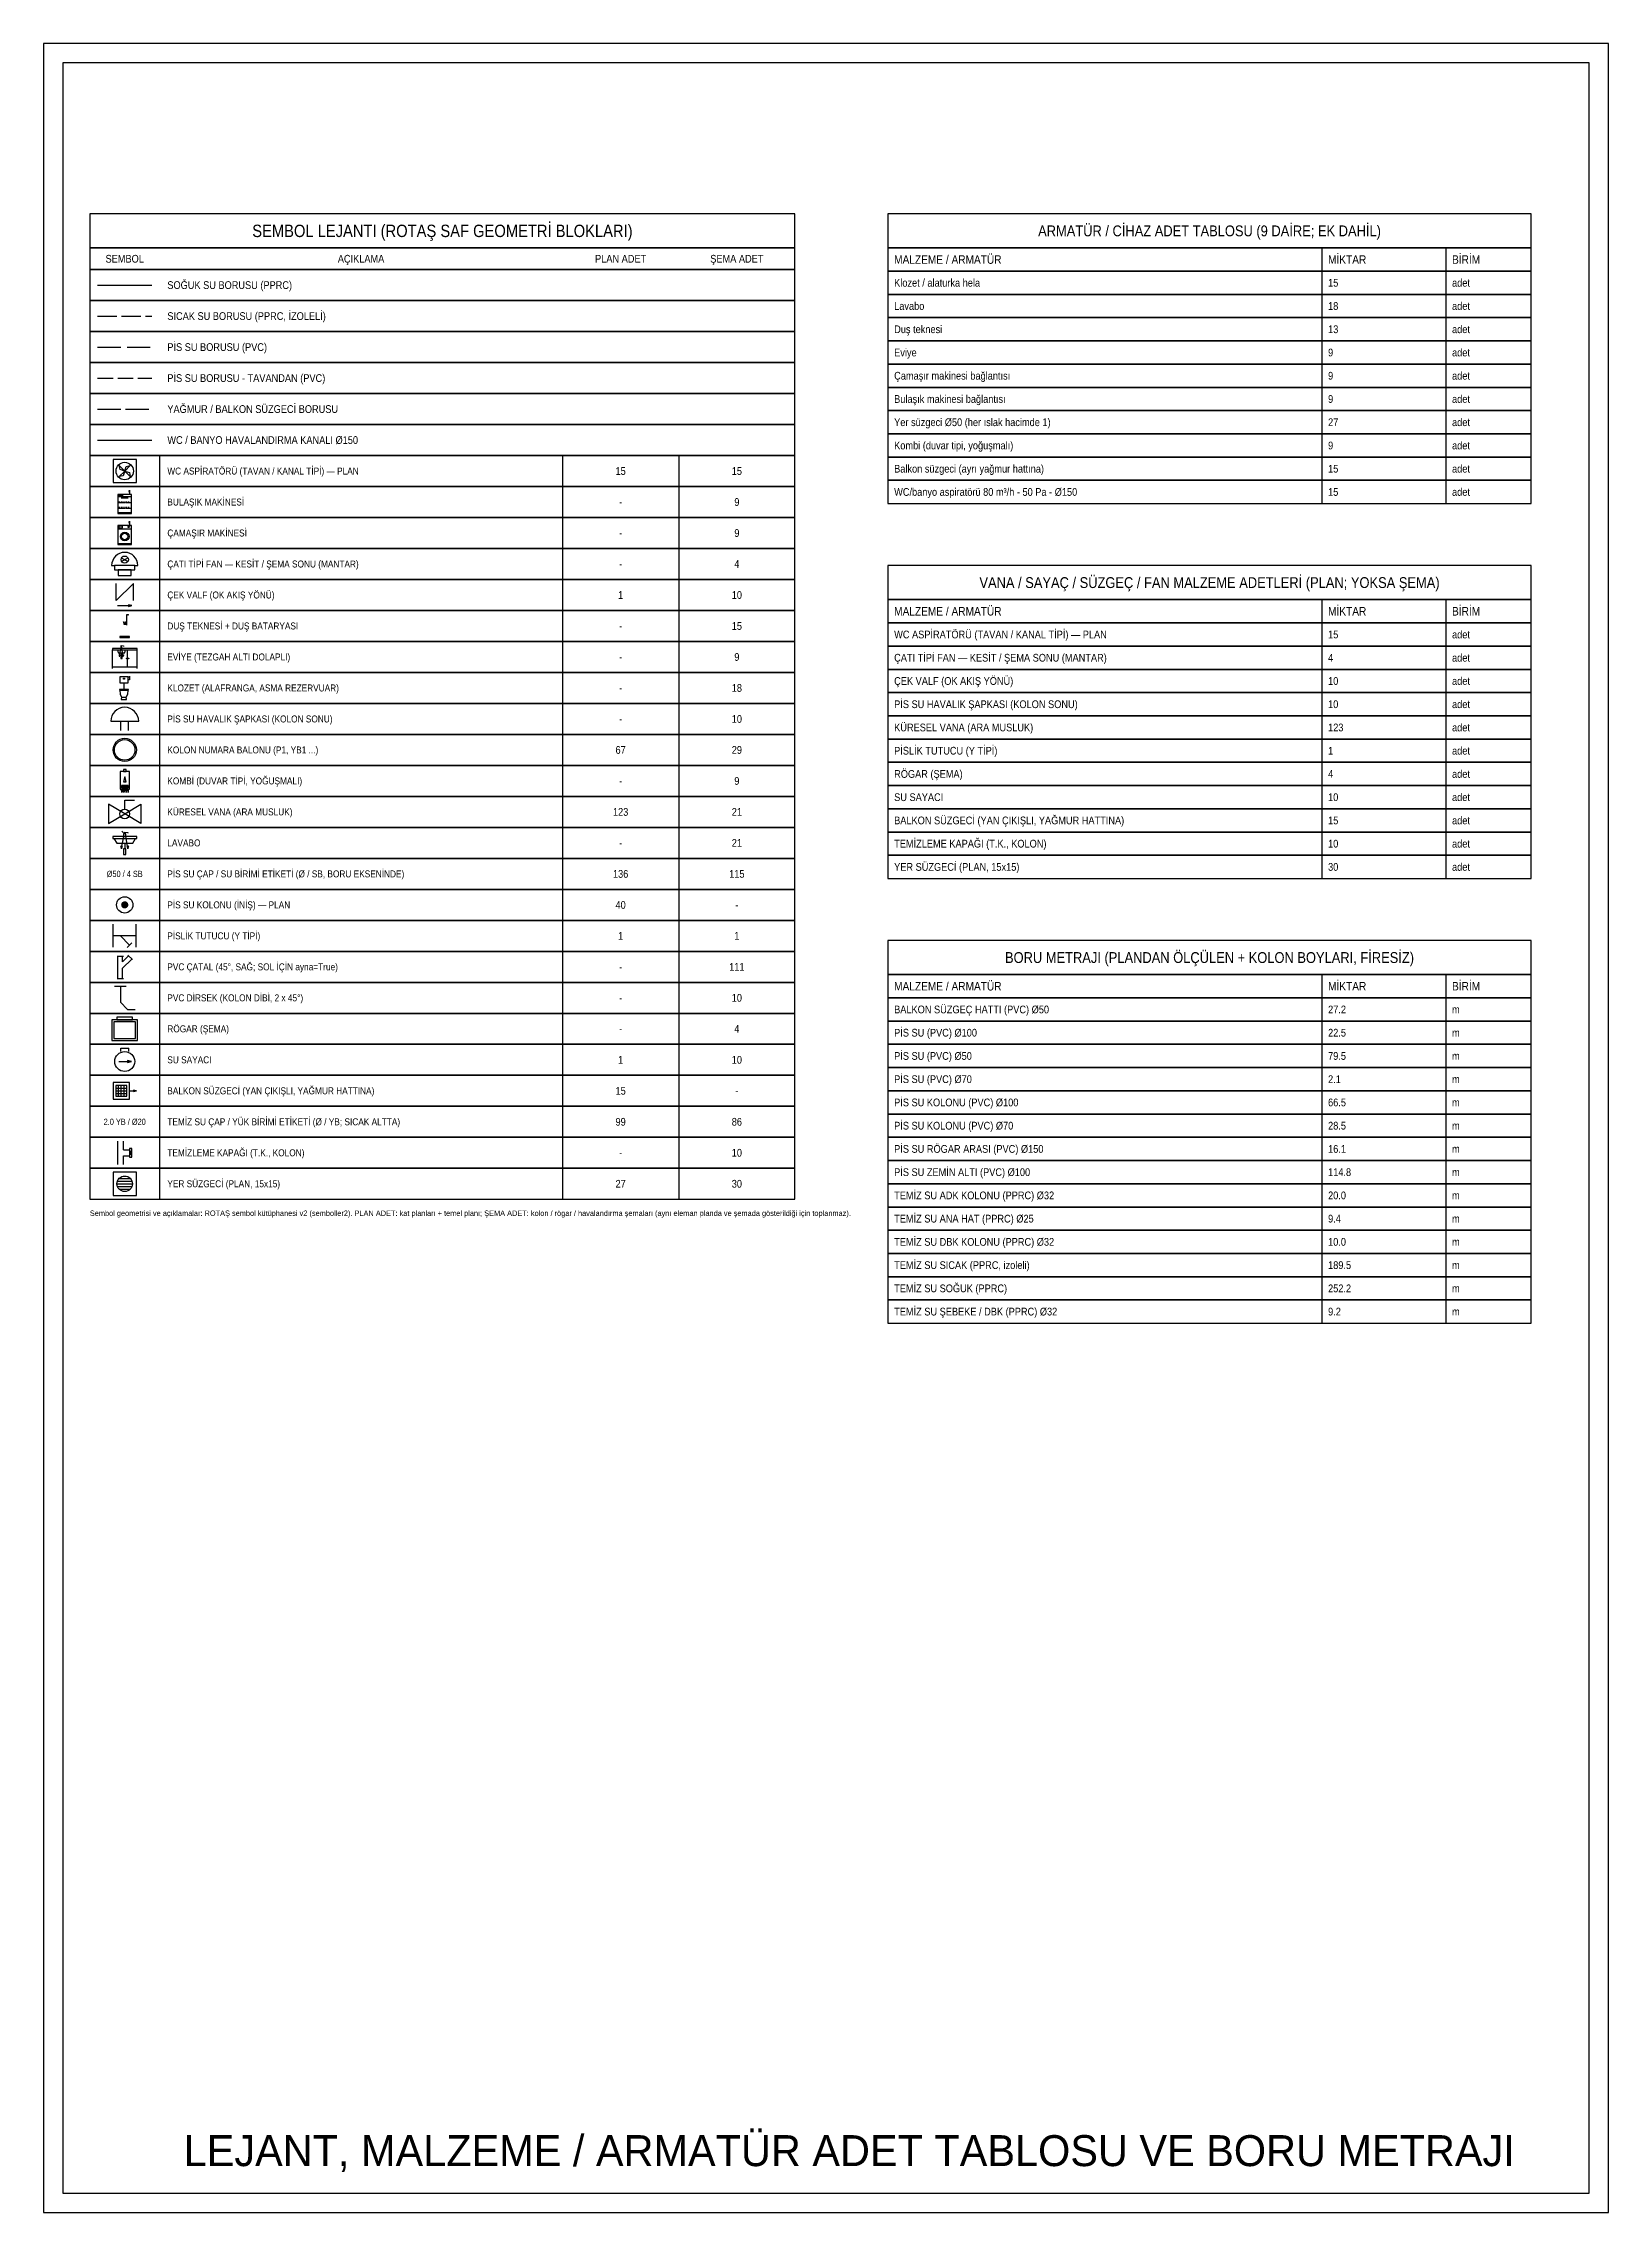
# Model space of a CAD drawing. Header units: centimetres. Extents: x -7420 to 31836, y -2 to 2802.
# Drawn here: x 29816 to 31836, y 0 to 2800 of the extents above; entities that cross this region are included whole.
import ezdxf
from ezdxf.enums import TextEntityAlignment as Align

# ---------------------------------------------------------------- set-up
doc = ezdxf.new("R2010")
doc.units = ezdxf.units.CM
for name, pattern in [('BASMA HATTI', [31, 25, -6]), ('PIS', [38, 30, -8]), ('PISSU HATTI', [26, 20, -6]), ('YAGMUR HATTI', [36, 30, -6])]:
    doc.linetypes.add(name, pattern=pattern)
for name, color, linetype in [('ROTAS-HAVALANDIRMA', 30, 'CONTINUOUS'), ('ROTAS-KAT-ADI', 1, 'CONTINUOUS'), ('ROTAS-LEJANT-BASLIK', 5, 'Continuous'), ('ROTAS-LEJANT-CERCEVE', 8, 'Continuous'), ('ROTAS-LEJANT-SEMBOL', 7, 'Continuous'), ('ROTAS-LEJANT-YAZI', 7, 'Continuous'), ('ROTAS-PAFTA', 7, 'CONTINUOUS'), ('ROTAS-PIS-SU-BORUSU', 6, 'PIS'), ('ROTAS-PISSU-BORU-TAVANDAN', 6, 'PISSU HATTI'), ('ROTAS-SICAKSU-BORU', 1, 'BASMA HATTI'), ('ROTAS-SOGUKSU-BORU', 5, 'CONTINUOUS'), ('ROTAS-YAGMUR-BORUSU', 3, 'YAGMUR HATTI')]:
    doc.layers.add(name, color=color, linetype=linetype)
doc.styles.add('ROTAS', font='arial.ttf')

# ---------------------------------------------------------------- blocks, each defined once
blk = doc.blocks.new('ROTAS-ASPIRATOR')
blk.add_lwpolyline([(-10, -10), (10, -10), (10, 10), (-10, 10)], close=True)
for points in [[(0, 0), (-4, 1.2), (-4.7, 4.7), (0, 0)], [(0, 0), (-1.2, -4), (-4.7, -4.7), (0, 0)], [(0, 0), (1.2, 4), (4.7, 4.7), (0, 0)], [(0, 0), (4, -1.2), (4.7, -4.7), (0, 0)]]:
    blk.add_lwpolyline(points)
blk.add_circle((0, 0), 7.5)
blk = doc.blocks.new('ROTAS-BULASIK-MAKINESI-SEMA')
for p, q in [((23, 116), (23, 103)), ((-34, 92), (34, 92)), ((-29, 62), (-26, 62)), ((-29, 35), (-26, 35)), ((-25, 62), (-25, 68)), ((-25, 35), (-25, 41)), ((-24, 62), (-20, 62)), ((-24, 35), (-20, 35)), ((-18, 62), (-15, 62)), ((-18, 35), (-15, 35)), ((-17, 86), (17, 86)), ((-16, 62), (-16, 68)), ((-16, 35), (-16, 41)), ((-12, 62), (-9, 62)), ((-12, 35), (-9, 35)), ((-7, 62), (-7, 68)), ((-7, 62), (-3, 62)), ((-7, 35), (-7, 41)), ((-7, 35), (-3, 35)), ((-1, 62), (2, 62)), ((-1, 35), (2, 35)), ((2, 62), (2, 68)), ((2, 35), (2, 41)), ((5, 62), (8, 62)), ((5, 35), (8, 35)), ((10, 62), (14, 62)), ((10, 35), (14, 35)), ((11, 62), (11, 68)), ((11, 35), (11, 41)), ((16, 62), (19, 62)), ((16, 35), (19, 35)), ((20, 62), (20, 68)), ((20, 35), (20, 41)), ((21, 62), (25, 62)), ((21, 35), (25, 35)), ((27, 62), (29, 62)), ((27, 35), (29, 35))]:
    blk.add_line(p, q)
for points in [[(21, 122), (25, 122), (23, 119)], [(21, 116), (25, 116), (23, 119)], [(-34, 8), (34, 8), (34, 103), (-34, 103)], [(-34, 8), (34, 8), (34, 12), (-34, 12)], [(-27, 95), (-9, 95), (-9, 100), (-27, 100)]]:
    blk.add_lwpolyline(points, close=True)
blk.add_circle((23, 119), 1.01)
blk.add_attdef('SOCP', text='', height=10).set_placement((-3, 63), align=Align.MIDDLE_RIGHT)
for tag, p in [('PS', (0, 5)), ('SO', (2, 63)), ('PSCP', (0, -10))]:
    blk.add_attdef(tag, text='', height=10).set_placement(p, align=Align.MIDDLE_LEFT)
blk = doc.blocks.new('ROTAS-CAMASIR-MAKINESI-SEMA')
for p, q in [((23, 116), (23, 103)), ((-34, 86), (34, 86))]:
    blk.add_line(p, q)
for points in [[(21, 122), (25, 122), (23, 119)], [(21, 116), (25, 116), (23, 119)], [(-34, 8), (34, 8), (34, 103), (-34, 103)], [(-34, 8), (34, 8), (34, 12), (-34, 12)], [(-29, 91), (-11, 91), (-11, 99), (-29, 99)]]:
    blk.add_lwpolyline(points, close=True)
for centre, radius in [((23, 119), 1.01), ((0, 48), 21.4), ((0, 48), 15.8), ((20, 95), 3.38)]:
    blk.add_circle(centre, radius)
blk.add_attdef('SOCP', text='', height=10).set_placement((-3, 71), align=Align.MIDDLE_RIGHT)
for tag, p in [('PS', (0, 5)), ('SO', (2, 71)), ('PSCP', (0, -10))]:
    blk.add_attdef(tag, text='', height=10).set_placement(p, align=Align.MIDDLE_LEFT)
blk = doc.blocks.new('ROTAS-CATI-FANI')
for p, q in [((-28.125, 21.875), (-21.875, 21.875)), ((-6.25, 31.25), (6.25, 37.5)), ((-6.25, 37.5), (6.25, 31.25)), ((21.875, 21.875), (28.125, 21.875))]:
    blk.add_line(p, q)
for points in [[(-21.875, 12.5), (21.875, 12.5), (21.875, 21.875), (-21.875, 21.875)], [(-14.0625, 0), (14.0625, 0), (14.0625, 12.5), (-14.0625, 12.5)]]:
    blk.add_lwpolyline(points, close=True)
blk.add_circle((0, 34.375), 7.8125)
blk.add_arc((0, 21.875), 28.125, 0, 180)
blk = doc.blocks.new('ROTAS-CEKVALF-VANA')
h = blk.add_hatch(color=256)
h.dxf.hatch_style = 1
h.paths.add_polyline_path([(3.1, -4.5), (1.3, -4.1), (1.3, -5)])
for p, q in [((-5.3, -1.8), (-5.3, 7.3)), ((-5.3, -1.8), (3.9, 7.3)), ((3.9, -1.8), (3.9, 7.3)), ((-4.5, -4.5), (3.1, -4.5))]:
    blk.add_line(p, q)
blk.add_lwpolyline([(3.1, -4.5), (1.3, -4.1), (1.3, -5)], close=True)
blk.add_attdef('CAP', text='', height=5, rotation=153.4349).set_placement((0, 0), align=Align.CENTER)
blk = doc.blocks.new('ROTAS-DUS-TEKNESI-SEMA')
for p, q in [((5, 68), (5, 135)), ((-13, 84), (-13, 78)), ((-7, 74), (-7, 71)), ((-1, 84), (-1, 78)), ((2, 76), (5, 76)), ((-35, -3), (21, -3))]:
    blk.add_line(p, q)
blk.add_lwpolyline([(5, 135), (12, 135), (15, 132), (9, 129), (12, 135)])
for points in [[(-14, 89), (-12, 89), (-13, 86)], [(-14, 84), (-12, 84), (-13, 86)], [(-13, 74), (-1, 74), (-1, 78), (-13, 78)], [(-2, 89), (0, 89), (-1, 86)], [(-2, 84), (0, 84), (-1, 86)], [(-37, -7), (23, -7), (23, -1), (-37, -1)]]:
    blk.add_lwpolyline(points, close=True)
for centre in [(-13, 86), (-1, 86)]:
    blk.add_circle(centre, 0.673)
for tag, p in [('SCCP', (-24, 68)), ('SC', (-28, 56))]:
    blk.add_attdef(tag, text='', height=10).set_placement(p, align=Align.MIDDLE_RIGHT)
for tag, p in [('PS', (0, 5)), ('SOCP', (9, 68)), ('PSCP', (0, -13))]:
    blk.add_attdef(tag, text='', height=10).set_placement(p, align=Align.MIDDLE_LEFT)
blk.add_attdef('SO', text='', height=10).set_placement((16, 51), align=Align.CENTER)
blk = doc.blocks.new('ROTAS-EVIYE-SEMA')
for p, q in [((-65, 6), (-65, 106)), ((-65, 15), (65, 15)), ((-27, 72), (-20, 112)), ((-18, 89), (-18, 75)), ((-8, 72), (-15, 112)), ((15, 15), (15, 106)), ((65, 6), (65, 106))]:
    blk.add_line(p, q)
for points in [[(-21, 112), (-15, 112), (-15, 119), (-21, 119)], [(-65, 106), (65, 106), (65, 112), (-65, 112)], [(-29, 79), (-25, 79), (-27, 76)], [(-29, 72), (-25, 72), (-27, 76)], [(-21, 59), (-14, 59), (-14, 75), (-21, 75)], [(-10, 79), (-6, 79), (-8, 76)], [(-10, 72), (-6, 72), (-8, 76)]]:
    blk.add_lwpolyline(points, close=True)
for points in [[(-18, 119), (-18, 129), (-6, 127), (-6, 123)], [(-39, 106), (-35, 89), (0, 89), (4, 106)]]:
    blk.add_lwpolyline(points)
for centre, radius in [((-27, 76), 1.06), ((-8, 76), 1.06), ((11, 60), 1.42), ((20, 60), 1.42)]:
    blk.add_circle(centre, radius)
for tag, p in [('SCCP', (-18, 65)), ('SC', (-20, 53))]:
    blk.add_attdef(tag, text='', height=10).set_placement(p, align=Align.MIDDLE_RIGHT)
for tag, p in [('PS', (0, 5)), ('SOCP', (15, 65)), ('SO', (15, 54)), ('PSCP', (0, -10))]:
    blk.add_attdef(tag, text='', height=10).set_placement(p, align=Align.MIDDLE_LEFT)
blk = doc.blocks.new('ROTAS-KLOZET-SEMA')
blk.add_line((-19, 94), (-19, 56))
for points in [[(-43, 94), (4, 94), (4, 127), (-43, 127)], [(10, 130), (14, 130), (12, 126)], [(10, 122), (14, 122), (12, 126)], [(-44, 52), (6, 52), (6, 56), (-44, 56)]]:
    blk.add_lwpolyline(points, close=True)
for points in [[(12, 122), (12, 110), (4, 110)], [(-43, 52), (-40, 31), (-32, 13), (-6, 13), (2, 31), (4, 52)], [(-32, 13), (-35, 0), (-4, 0), (-6, 13)]]:
    blk.add_lwpolyline(points)
for centre, radius in [((12, 126), 1.17), ((-19, 117), 3.25)]:
    blk.add_circle(centre, radius)
for tag, p in [('SOCP', (-34, 70)), ('SO', (-34, 58))]:
    blk.add_attdef(tag, text='', height=10).set_placement(p, align=Align.MIDDLE_RIGHT)
for tag, p in [('PS', (0, 5)), ('PSCP', (0, -10))]:
    blk.add_attdef(tag, text='', height=10).set_placement(p, align=Align.MIDDLE_LEFT)
blk = doc.blocks.new('ROTAS-KOLON-HAVALIK-SAPKASI')
for p, q in [((-7.7, 5.8), (7.7, 5.8)), ((-2.1, 0.7), (-2.1, 5.8)), ((2.1, 0.7), (2.1, 5.8))]:
    blk.add_line(p, q)
blk.add_arc((0, 5.8), 7.69, 0, 180)
blk = doc.blocks.new('ROTAS-KOLON-NO-PIS-SU')
for radius in [27.5, 24.3]:
    blk.add_circle((0, 0), radius)
blk.add_attdef('K', text='', height=20).set_placement((0, 0), align=Align.MIDDLE_CENTER)
blk = doc.blocks.new('ROTAS-KOMBI-SEMA')
for p, q in [((-25, 119), (-25, 117)), ((-16, 119), (-16, 117)), ((-7, 119), (-7, 117)), ((1, 119), (1, 117)), ((10, 119), (10, 117)), ((-25, 109), (-25, 102)), ((-16, 109), (-16, 102)), ((-7, 109), (-7, 102)), ((1, 109), (1, 102)), ((10, 109), (10, 102))]:
    blk.add_line(p, q)
for points in [[(-32, 119), (18, 119), (18, 213), (-32, 213)], [(-27, 117), (-22, 117), (-25, 113)], [(-25, 127), (10, 127), (10, 139), (-25, 139)], [(-19, 117), (-14, 117), (-16, 113)], [(-15, 159), (0, 159), (-7, 184)], [(-14, 213), (-1, 213), (-1, 224), (-14, 224)], [(-10, 117), (-5, 117), (-7, 113)], [(-1, 117), (4, 117), (1, 113)], [(0, 130), (8, 130), (8, 136), (0, 136)], [(8, 117), (13, 117), (10, 113)], [(-27, 109), (-22, 109), (-25, 113)], [(-19, 109), (-14, 109), (-16, 113)], [(-10, 109), (-5, 109), (-7, 113)], [(-1, 109), (4, 109), (1, 113)], [(8, 109), (13, 109), (10, 113)]]:
    blk.add_lwpolyline(points, close=True)
for centre in [(-19, 133), (-11, 133), (-4, 133)]:
    blk.add_circle(centre, 2.5)
for tag, p in [('SCCP', (-17, 178)), ('SC', (-17, 168))]:
    blk.add_attdef(tag, text='', height=10).set_placement(p, align=Align.MIDDLE_RIGHT)
for tag, p in [('SOCP', (2, 178)), ('SO', (3, 168))]:
    blk.add_attdef(tag, text='', height=10).set_placement(p, align=Align.MIDDLE_LEFT)
blk = doc.blocks.new('ROTAS-KURESEL-VANA')
for p, q in [((0, 3.1), (0, 8)), ((0, 8), (5.4, 8))]:
    blk.add_line(p, q)
for points in [[(-9, 5.8), (-9, -5), (0, 0.4)], [(9, 5.8), (9, -5), (0, 0.4)]]:
    blk.add_lwpolyline(points, close=True)
blk.add_circle((0, 0.4), 2.71)
blk.add_attdef('CAP', text='', height=10).set_placement((-1.1, 0), align=Align.CENTER)
blk = doc.blocks.new('ROTAS-LAVABO-SEMA')
for p, q in [((-1.8, 97.5), (6.5, 141.2)), ((5.7, 154.7), (-0.3, 160.7)), ((10.2, 115.5), (10.2, 94.4)), ((22.3, 97.5), (14, 141.2))]:
    blk.add_line(p, q)
for points in [[(-35, 133.6), (55.4, 133.6), (55.4, 141.2), (-35, 141.2)], [(-4.5, 106.5), (0.9, 106.5), (-1.8, 102)], [(-4.5, 97.5), (0.9, 97.5), (-1.8, 102)], [(5.7, 141.2), (14.7, 141.2), (14.7, 151.7), (5.7, 151.7)], [(5.7, 73.3), (14.7, 73.3), (14.7, 94.4), (5.7, 94.4)], [(19.6, 106.5), (25, 106.5), (22.3, 102)], [(19.6, 97.5), (25, 97.5), (22.3, 102)]]:
    blk.add_lwpolyline(points, close=True)
for points in [[(-30.5, 133.6), (-19.9, 115.5), (40.4, 115.5), (50.9, 133.6)], [(10.2, 151.7), (10.2, 157.7), (22.3, 156.2), (22.3, 153.2)]]:
    blk.add_lwpolyline(points)
for centre in [(-1.8, 102), (22.3, 102)]:
    blk.add_circle(centre, 1.36)
for tag, p in [('SCCP', (-18.9, 70)), ('SC', (-18.9, 55))]:
    blk.add_attdef(tag, text='', height=10).set_placement(p, align=Align.MIDDLE_RIGHT)
for tag, p in [('PS', (0, 5)), ('SOCP', (18.8, 70)), ('SO', (18.8, 55)), ('PSCP', (0, -10))]:
    blk.add_attdef(tag, text='', height=10).set_placement(p, align=Align.MIDDLE_LEFT)
blk = doc.blocks.new('ROTAS-PIS-SU-KOLON')
h = blk.add_hatch(color=256)
h.dxf.hatch_style = 1
h.paths.add_polyline_path([(1.54, 0), (1.49, 0.4), (1.33, 0.77), (1.09, 1.09), (0.77, 1.33), (0.4, 1.49), (0, 1.54), (-0.4, 1.49), (-0.77, 1.33), (-1.09, 1.09), (-1.33, 0.77), (-1.49, 0.4), (-1.54, 0), (-1.49, -0.4), (-1.33, -0.77), (-1.09, -1.09), (-0.77, -1.33), (-0.4, -1.49), (0, -1.54), (0.4, -1.49), (0.77, -1.33), (1.09, -1.09), (1.33, -0.77), (1.49, -0.4)])
blk.add_circle((0, 0), 3.5)
blk = doc.blocks.new('ROTAS-PISLIK-TUTUCU')
for p, q in [((-7.6, -4.7), (-7.6, 10.5)), ((-7.6, 2.9), (7.6, 2.9)), ((-3, 2.9), (3.2, -3.4)), ((7.6, -4.7), (7.6, 10.5)), ((1.6, -5), (4.8, -1.8))]:
    blk.add_line(p, q)
blk.add_attdef('CAP', text='', height=5).set_placement((0, 0), align=Align.CENTER)
blk = doc.blocks.new('ROTAS-PVC-CATAL-SAG')
for p, q in [((9.7, -10.5), (-0.8, 0)), ((-26.7, -2.4), (-11.8, -2.4)), ((-24.6, -55.5), (-24.6, -2.4)), ((-14, -16.1), (0.7, -1.5)), ((-14, -16.1), (-14, -2.4)), ((-14, -31.2), (8.2, -9)), ((-14, -55.5), (-14, -31.2)), ((-26.7, -55.5), (-11.8, -55.5))]:
    blk.add_line(p, q)
blk = doc.blocks.new('ROTAS-PVC-DIRSEK')
blk.add_line((2.2, 0), (12.5, 0))
blk.add_lwpolyline([(7.4, 0), (7.4, -14), (13.8, -20.4), (20.3, -20.4)])
blk = doc.blocks.new('ROTAS-PVC-ROGAR')
for points in [[(13.9, -10), (36.1, -10), (36.1, 7.8), (13.9, 7.8)], [(15.7, -8.2), (34.3, -8.2), (34.3, 6), (15.7, 6)], [(18.3, 7.8), (31.7, 7.8), (31.7, 10), (18.3, 10)]]:
    blk.add_lwpolyline(points, close=True)
blk.add_attdef('R', text='', height=20).set_placement((55, 0), align=Align.MIDDLE_LEFT)
blk = doc.blocks.new('ROTAS-SU-SAYACI')
h = blk.add_hatch(color=256)
h.dxf.hatch_style = 1
h.paths.add_polyline_path([(6.1, 0), (3.2, 0.7), (3.2, -0.7)])
for p, q in [((-3.2, 0), (6.1, 0)), ((-1.7, 7.4), (-1.7, 9.8)), ((-1.7, 9.8), (4.2, 9.8)), ((4.2, 7.4), (4.2, 9.8))]:
    blk.add_line(p, q)
blk.add_lwpolyline([(6.1, 0), (3.2, 0.7), (3.2, -0.7)], close=True)
blk.add_circle((1.2, 0), 7.34)
blk.add_attdef('CAP', (2, 0.9), '', height=2.5, rotation=225)
blk = doc.blocks.new('ROTAS-SUZGEC')
h = blk.add_hatch(color=256)
h.dxf.hatch_style = 1
h.paths.add_polyline_path([(5, 0), (3.71, 0.32), (3.71, -0.32)])
for p, q in [((-3.82, 1.18), (0.88, 1.18)), ((-2.65, -2.35), (-2.65, 2.35)), ((-1.47, -2.35), (-1.47, 2.35)), ((-0.29, -2.35), (-0.29, 2.35)), ((-3.82, 0), (0.88, 0)), ((-3.82, -1.18), (0.88, -1.18)), ((2.06, 0), (5, 0))]:
    blk.add_line(p, q)
for points in [[(-5, -3.53), (2.06, -3.53), (2.06, 3.53), (-5, 3.53)], [(-3.82, -2.35), (0.88, -2.35), (0.88, 2.35), (-3.82, 2.35)], [(5, 0), (3.71, 0.32), (3.71, -0.32)]]:
    blk.add_lwpolyline(points, close=True)
for tag, p in [('PSCP_001', (-1.25, 0.75)), ('PS_001', (-0.62, -0.5))]:
    blk.add_attdef(tag, p, '', height=1)
blk = doc.blocks.new('ROTAS-TEMIZLEME-KAPAGI-KOLON')
for p, q in [((-6.6, -11), (-6.6, 11)), ((-1.1, 2.8), (-1.1, 11)), ((-1.1, 2.8), (4.4, 2.8)), ((5.5, -1.8), (5.5, 1.8)), ((-1.1, -11), (-1.1, -2.8)), ((-1.1, -2.8), (4.4, -2.8))]:
    blk.add_line(p, q)
blk.add_lwpolyline([(4.4, -4.1), (6.6, -4.1), (6.6, 4.1), (4.4, 4.1)], close=True)
blk.add_attdef('TK', (-29.6, -6), '', height=10)
blk = doc.blocks.new('ROTAS-YER-SUZGECI-DN50-SEMA')
for p, q in [((-3.33, -5), (3.33, -5)), ((-3.13, -3.87), (3.13, -3.87)), ((-3.13, -6.13), (3.13, -6.13)), ((-2.44, -2.73), (2.44, -2.73)), ((-2.44, -7.27), (2.44, -7.27))]:
    blk.add_line(p, q)
blk.add_lwpolyline([(-5, -10), (5, -10), (5, 0), (-5, 0)], close=True)
blk.add_circle((0, -5), 3.33)
for tag, p in [('PS', (0, 5)), ('PSCP', (0, -10))]:
    blk.add_attdef(tag, text='', height=10).set_placement(p, align=Align.MIDDLE_LEFT)

msp = doc.modelspace()

# ---------------------------------------------------------------- linework, layer by layer
at = {"layer": 'ROTAS-HAVALANDIRMA'}
msp.add_line((29886.2, 2288), (29956.2, 2288), dxfattribs=at)
at = {"layer": 'ROTAS-LEJANT-CERCEVE'}
for p, q in [((31466.2, 2536), (31466.2, 2506)), ((31626.2, 2536), (31626.2, 2506)), ((31466.2, 2506), (31466.2, 2476)), ((31626.2, 2506), (31626.2, 2476)), ((31466.2, 2476), (31466.2, 2446)), ((31626.2, 2476), (31626.2, 2446)), ((31466.2, 2446), (31466.2, 2416)), ((31626.2, 2446), (31626.2, 2416)), ((31466.2, 2416), (31466.2, 2386)), ((31626.2, 2416), (31626.2, 2386)), ((31466.2, 2386), (31466.2, 2356)), ((31626.2, 2386), (31626.2, 2356)), ((31466.2, 2356), (31466.2, 2326)), ((31626.2, 2356), (31626.2, 2326)), ((31466.2, 2326), (31466.2, 2296)), ((31626.2, 2326), (31626.2, 2296)), ((31466.2, 2296), (31466.2, 2266)), ((31626.2, 2296), (31626.2, 2266)), ((29966.2, 2268), (29966.2, 2228)), ((30486.2, 2268), (30486.2, 2228)), ((30636.2, 2268), (30636.2, 2228)), ((31466.2, 2266), (31466.2, 2236)), ((31626.2, 2266), (31626.2, 2236)), ((29966.2, 2228), (29966.2, 2188)), ((30486.2, 2228), (30486.2, 2188)), ((30636.2, 2228), (30636.2, 2188)), ((31466.2, 2236), (31466.2, 2206)), ((31626.2, 2236), (31626.2, 2206)), ((29966.2, 2188), (29966.2, 2148)), ((30486.2, 2188), (30486.2, 2148)), ((30636.2, 2188), (30636.2, 2148)), ((29966.2, 2148), (29966.2, 2108)), ((30486.2, 2148), (30486.2, 2108)), ((30636.2, 2148), (30636.2, 2108)), ((29966.2, 2108), (29966.2, 2068)), ((30486.2, 2108), (30486.2, 2068)), ((30636.2, 2108), (30636.2, 2068)), ((31466.2, 2082), (31466.2, 2052)), ((31626.2, 2082), (31626.2, 2052)), ((29966.2, 2068), (29966.2, 2028)), ((30486.2, 2068), (30486.2, 2028)), ((30636.2, 2068), (30636.2, 2028)), ((31466.2, 2052), (31466.2, 2022)), ((31626.2, 2052), (31626.2, 2022)), ((29966.2, 2028), (29966.2, 1988)), ((30486.2, 2028), (30486.2, 1988)), ((30636.2, 2028), (30636.2, 1988)), ((31466.2, 2022), (31466.2, 1992)), ((31626.2, 2022), (31626.2, 1992)), ((29966.2, 1988), (29966.2, 1948)), ((30486.2, 1988), (30486.2, 1948)), ((30636.2, 1988), (30636.2, 1948)), ((31466.2, 1992), (31466.2, 1962)), ((31626.2, 1992), (31626.2, 1962)), ((31466.2, 1962), (31466.2, 1932)), ((31626.2, 1962), (31626.2, 1932)), ((29966.2, 1948), (29966.2, 1908)), ((30486.2, 1948), (30486.2, 1908)), ((30636.2, 1948), (30636.2, 1908)), ((31466.2, 1932), (31466.2, 1902)), ((31626.2, 1932), (31626.2, 1902)), ((29966.2, 1908), (29966.2, 1868)), ((30486.2, 1908), (30486.2, 1868)), ((30636.2, 1908), (30636.2, 1868)), ((31466.2, 1902), (31466.2, 1872)), ((31626.2, 1902), (31626.2, 1872)), ((29966.2, 1868), (29966.2, 1828)), ((30486.2, 1868), (30486.2, 1828)), ((30636.2, 1868), (30636.2, 1828)), ((31466.2, 1872), (31466.2, 1842)), ((31626.2, 1872), (31626.2, 1842)), ((29966.2, 1828), (29966.2, 1788)), ((30486.2, 1828), (30486.2, 1788)), ((30636.2, 1828), (30636.2, 1788)), ((31466.2, 1842), (31466.2, 1812)), ((31626.2, 1842), (31626.2, 1812)), ((31466.2, 1812), (31466.2, 1782)), ((31626.2, 1812), (31626.2, 1782)), ((29966.2, 1788), (29966.2, 1748)), ((30486.2, 1788), (30486.2, 1748)), ((30636.2, 1788), (30636.2, 1748)), ((31466.2, 1782), (31466.2, 1752)), ((31626.2, 1782), (31626.2, 1752)), ((29966.2, 1748), (29966.2, 1708)), ((30486.2, 1748), (30486.2, 1708)), ((30636.2, 1748), (30636.2, 1708)), ((31466.2, 1752), (31466.2, 1722)), ((31626.2, 1752), (31626.2, 1722)), ((29966.2, 1708), (29966.2, 1668)), ((30486.2, 1708), (30486.2, 1668)), ((30636.2, 1708), (30636.2, 1668)), ((29966.2, 1668), (29966.2, 1628)), ((30486.2, 1668), (30486.2, 1628)), ((30636.2, 1668), (30636.2, 1628)), ((29966.2, 1628), (29966.2, 1588)), ((30486.2, 1628), (30486.2, 1588)), ((30636.2, 1628), (30636.2, 1588)), ((31466.2, 1598), (31466.2, 1568)), ((31626.2, 1598), (31626.2, 1568)), ((29966.2, 1588), (29966.2, 1548)), ((30486.2, 1588), (30486.2, 1548)), ((30636.2, 1588), (30636.2, 1548)), ((31466.2, 1568), (31466.2, 1538)), ((31626.2, 1568), (31626.2, 1538)), ((29966.2, 1548), (29966.2, 1508)), ((30486.2, 1548), (30486.2, 1508)), ((30636.2, 1548), (30636.2, 1508)), ((31466.2, 1538), (31466.2, 1508)), ((31626.2, 1538), (31626.2, 1508)), ((29966.2, 1508), (29966.2, 1468)), ((30486.2, 1508), (30486.2, 1468)), ((30636.2, 1508), (30636.2, 1468)), ((31466.2, 1508), (31466.2, 1478)), ((31626.2, 1508), (31626.2, 1478)), ((29966.2, 1468), (29966.2, 1428)), ((30486.2, 1468), (30486.2, 1428)), ((30636.2, 1468), (30636.2, 1428)), ((31466.2, 1478), (31466.2, 1448)), ((31626.2, 1478), (31626.2, 1448)), ((29966.2, 1428), (29966.2, 1388)), ((30486.2, 1428), (30486.2, 1388)), ((30636.2, 1428), (30636.2, 1388)), ((31466.2, 1448), (31466.2, 1418)), ((31626.2, 1448), (31626.2, 1418)), ((31466.2, 1418), (31466.2, 1388)), ((31626.2, 1418), (31626.2, 1388)), ((29966.2, 1388), (29966.2, 1348)), ((30486.2, 1388), (30486.2, 1348)), ((30636.2, 1388), (30636.2, 1348)), ((31466.2, 1388), (31466.2, 1358)), ((31626.2, 1388), (31626.2, 1358)), ((29966.2, 1348), (29966.2, 1308)), ((30486.2, 1348), (30486.2, 1308)), ((30636.2, 1348), (30636.2, 1308)), ((31466.2, 1358), (31466.2, 1328)), ((31626.2, 1358), (31626.2, 1328)), ((31466.2, 1328), (31466.2, 1298)), ((31626.2, 1328), (31626.2, 1298)), ((31466.2, 1298), (31466.2, 1268)), ((31626.2, 1298), (31626.2, 1268)), ((31466.2, 1268), (31466.2, 1238)), ((31626.2, 1268), (31626.2, 1238)), ((31466.2, 1238), (31466.2, 1208)), ((31626.2, 1238), (31626.2, 1208)), ((31466.2, 1208), (31466.2, 1178)), ((31626.2, 1208), (31626.2, 1178)), ((31466.2, 1178), (31466.2, 1148)), ((31626.2, 1178), (31626.2, 1148))]:
    msp.add_line(p, q, dxfattribs=at)
for points in [[(29876.2, 2536), (30786.2, 2536), (30786.2, 2580), (29876.2, 2580)], [(30906.2, 2536), (31736.2, 2536), (31736.2, 2580), (30906.2, 2580)], [(29876.2, 2508), (30786.2, 2508), (30786.2, 2536), (29876.2, 2536)], [(30906.2, 2506), (31736.2, 2506), (31736.2, 2536), (30906.2, 2536)], [(29876.2, 2468), (30786.2, 2468), (30786.2, 2508), (29876.2, 2508)], [(30906.2, 2476), (31736.2, 2476), (31736.2, 2506), (30906.2, 2506)], [(29876.2, 2428), (30786.2, 2428), (30786.2, 2468), (29876.2, 2468)], [(30906.2, 2446), (31736.2, 2446), (31736.2, 2476), (30906.2, 2476)], [(30906.2, 2416), (31736.2, 2416), (31736.2, 2446), (30906.2, 2446)], [(29876.2, 2388), (30786.2, 2388), (30786.2, 2428), (29876.2, 2428)], [(30906.2, 2386), (31736.2, 2386), (31736.2, 2416), (30906.2, 2416)], [(29876.2, 2348), (30786.2, 2348), (30786.2, 2388), (29876.2, 2388)], [(30906.2, 2356), (31736.2, 2356), (31736.2, 2386), (30906.2, 2386)], [(30906.2, 2326), (31736.2, 2326), (31736.2, 2356), (30906.2, 2356)], [(29876.2, 2308), (30786.2, 2308), (30786.2, 2348), (29876.2, 2348)], [(30906.2, 2296), (31736.2, 2296), (31736.2, 2326), (30906.2, 2326)], [(29876.2, 2268), (30786.2, 2268), (30786.2, 2308), (29876.2, 2308)], [(30906.2, 2266), (31736.2, 2266), (31736.2, 2296), (30906.2, 2296)], [(29876.2, 2228), (30786.2, 2228), (30786.2, 2268), (29876.2, 2268)], [(30906.2, 2236), (31736.2, 2236), (31736.2, 2266), (30906.2, 2266)], [(29876.2, 2188), (30786.2, 2188), (30786.2, 2228), (29876.2, 2228)], [(30906.2, 2206), (31736.2, 2206), (31736.2, 2236), (30906.2, 2236)], [(29876.2, 2148), (30786.2, 2148), (30786.2, 2188), (29876.2, 2188)], [(29876.2, 2108), (30786.2, 2108), (30786.2, 2148), (29876.2, 2148)], [(29876.2, 2068), (30786.2, 2068), (30786.2, 2108), (29876.2, 2108)], [(30906.2, 2082), (31736.2, 2082), (31736.2, 2126), (30906.2, 2126)], [(30906.2, 2052), (31736.2, 2052), (31736.2, 2082), (30906.2, 2082)], [(29876.2, 2028), (30786.2, 2028), (30786.2, 2068), (29876.2, 2068)], [(30906.2, 2022), (31736.2, 2022), (31736.2, 2052), (30906.2, 2052)], [(29876.2, 1988), (30786.2, 1988), (30786.2, 2028), (29876.2, 2028)], [(30906.2, 1992), (31736.2, 1992), (31736.2, 2022), (30906.2, 2022)], [(29876.2, 1948), (30786.2, 1948), (30786.2, 1988), (29876.2, 1988)], [(30906.2, 1962), (31736.2, 1962), (31736.2, 1992), (30906.2, 1992)], [(30906.2, 1932), (31736.2, 1932), (31736.2, 1962), (30906.2, 1962)], [(29876.2, 1908), (30786.2, 1908), (30786.2, 1948), (29876.2, 1948)], [(30906.2, 1902), (31736.2, 1902), (31736.2, 1932), (30906.2, 1932)], [(29876.2, 1868), (30786.2, 1868), (30786.2, 1908), (29876.2, 1908)], [(30906.2, 1872), (31736.2, 1872), (31736.2, 1902), (30906.2, 1902)], [(29876.2, 1828), (30786.2, 1828), (30786.2, 1868), (29876.2, 1868)], [(30906.2, 1842), (31736.2, 1842), (31736.2, 1872), (30906.2, 1872)], [(29876.2, 1788), (30786.2, 1788), (30786.2, 1828), (29876.2, 1828)], [(30906.2, 1812), (31736.2, 1812), (31736.2, 1842), (30906.2, 1842)], [(30906.2, 1782), (31736.2, 1782), (31736.2, 1812), (30906.2, 1812)], [(29876.2, 1748), (30786.2, 1748), (30786.2, 1788), (29876.2, 1788)], [(30906.2, 1752), (31736.2, 1752), (31736.2, 1782), (30906.2, 1782)], [(29876.2, 1708), (30786.2, 1708), (30786.2, 1748), (29876.2, 1748)], [(30906.2, 1722), (31736.2, 1722), (31736.2, 1752), (30906.2, 1752)], [(29876.2, 1668), (30786.2, 1668), (30786.2, 1708), (29876.2, 1708)], [(29876.2, 1628), (30786.2, 1628), (30786.2, 1668), (29876.2, 1668)], [(29876.2, 1588), (30786.2, 1588), (30786.2, 1628), (29876.2, 1628)], [(30906.2, 1598), (31736.2, 1598), (31736.2, 1642), (30906.2, 1642)], [(30906.2, 1568), (31736.2, 1568), (31736.2, 1598), (30906.2, 1598)], [(29876.2, 1548), (30786.2, 1548), (30786.2, 1588), (29876.2, 1588)], [(30906.2, 1538), (31736.2, 1538), (31736.2, 1568), (30906.2, 1568)], [(29876.2, 1508), (30786.2, 1508), (30786.2, 1548), (29876.2, 1548)], [(30906.2, 1508), (31736.2, 1508), (31736.2, 1538), (30906.2, 1538)], [(29876.2, 1468), (30786.2, 1468), (30786.2, 1508), (29876.2, 1508)], [(30906.2, 1478), (31736.2, 1478), (31736.2, 1508), (30906.2, 1508)], [(29876.2, 1428), (30786.2, 1428), (30786.2, 1468), (29876.2, 1468)], [(30906.2, 1448), (31736.2, 1448), (31736.2, 1478), (30906.2, 1478)], [(29876.2, 1388), (30786.2, 1388), (30786.2, 1428), (29876.2, 1428)], [(30906.2, 1418), (31736.2, 1418), (31736.2, 1448), (30906.2, 1448)], [(30906.2, 1388), (31736.2, 1388), (31736.2, 1418), (30906.2, 1418)], [(29876.2, 1348), (30786.2, 1348), (30786.2, 1388), (29876.2, 1388)], [(30906.2, 1358), (31736.2, 1358), (31736.2, 1388), (30906.2, 1388)], [(29876.2, 1308), (30786.2, 1308), (30786.2, 1348), (29876.2, 1348)], [(30906.2, 1328), (31736.2, 1328), (31736.2, 1358), (30906.2, 1358)], [(30906.2, 1298), (31736.2, 1298), (31736.2, 1328), (30906.2, 1328)], [(30906.2, 1268), (31736.2, 1268), (31736.2, 1298), (30906.2, 1298)], [(30906.2, 1238), (31736.2, 1238), (31736.2, 1268), (30906.2, 1268)], [(30906.2, 1208), (31736.2, 1208), (31736.2, 1238), (30906.2, 1238)], [(30906.2, 1178), (31736.2, 1178), (31736.2, 1208), (30906.2, 1208)], [(30906.2, 1148), (31736.2, 1148), (31736.2, 1178), (30906.2, 1178)]]:
    msp.add_lwpolyline(points, close=True, dxfattribs=at)
at = {"layer": 'ROTAS-PAFTA'}
for points in [[(29816.2, 0), (31836.2, 0), (31836.2, 2800), (29816.2, 2800)], [(29841.2, 25), (31811.2, 25), (31811.2, 2775), (29841.2, 2775)]]:
    msp.add_lwpolyline(points, close=True, dxfattribs=at)
at = {"layer": 'ROTAS-PIS-SU-BORUSU'}
msp.add_line((29886.2, 2408), (29956.2, 2408), dxfattribs=at)
at = {"layer": 'ROTAS-PISSU-BORU-TAVANDAN'}
msp.add_line((29886.2, 2368), (29956.2, 2368), dxfattribs=at)
at = {"layer": 'ROTAS-SICAKSU-BORU'}
msp.add_line((29886.2, 2448), (29956.2, 2448), dxfattribs=at)
at = {"layer": 'ROTAS-SOGUKSU-BORU'}
msp.add_line((29886.2, 2488), (29956.2, 2488), dxfattribs=at)
at = {"layer": 'ROTAS-YAGMUR-BORUSU'}
msp.add_line((29886.2, 2328), (29956.2, 2328), dxfattribs=at)

# ---------------------------------------------------------------- block references
at = {"layer": 'ROTAS-LEJANT-SEMBOL'}
for name, p, xscale, yscale in [('ROTAS-ASPIRATOR', (29921.2, 2248), 1.5, 1.5), ('ROTAS-BULASIK-MAKINESI-SEMA', (29921.2, 2191), 0.26096805200337636, 0.26096805200337636), ('ROTAS-CAMASIR-MAKINESI-SEMA', (29921.2, 2151), 0.26096805200337625, 0.26096805200337625), ('ROTAS-CATI-FANI', (29921.2, 2113), 0.6, 0.6), ('ROTAS-CEKVALF-VANA', (29923, 2085.2), 2.4350090089145344, 2.4350090089145344), ('ROTAS-DUS-TEKNESI-SEMA', (29922.7, 2034.5), 0.21120599885692645, 0.21120599885692645), ('ROTAS-EVIYE-SEMA', (29921.2, 1991.5), 0.24408284023668633, 0.24408284023668633), ('ROTAS-KLOZET-SEMA', (29924.6, 1953), 0.23076923076923087, 0.23076923076923087), ('ROTAS-KOLON-HAVALIK-SAPKASI', (29921.2, 1911.4), 2.3416573913480856, 2.3416573913480856), ('ROTAS-KOLON-NO-PIS-SU', (29921.2, 1888), 0.5454545454545451, 0.5454545454545451), ('ROTAS-KOMBI-SEMA', (29923.1, 1808.1), 0.24489795918367346, 0.24489795918367346), ('ROTAS-KURESEL-VANA', (29921.2, 1804.5), 2.3076923076923084, 2.3076923076923084), ('ROTAS-LAVABO-SEMA', (29917.7, 1727.8), 0.34329017313585275, 0.34329017313585275), ('ROTAS-PIS-SU-KOLON', (29921.2, 1688), 3, 3), ('ROTAS-PISLIK-TUTUCU', (29921.2, 1642.7), 1.939209596258995, 1.939209596258995), ('ROTAS-PVC-CATAL-SAG', (29925.8, 1623), 0.5405405405405582, 0.5405405405405582), ('ROTAS-PVC-DIRSEK', (29904.7, 1583), 1.4686550329890553, 1.4686550329890553), ('ROTAS-PVC-ROGAR', (29883.7, 1528), 1.4999999999999665, 1.4999999999999665), ('ROTAS-SU-SAYACI', (29919.1, 1485.8), 1.7517096148291202, 1.7517096148291202), ('ROTAS-SUZGEC', (29921.2, 1448), 3, 3), ('ROTAS-TEMIZLEME-KAPAGI-KOLON', (29921.2, 1368), 1.3636363636363635, 1.3636363636363635), ('ROTAS-YER-SUZGECI-DN50-SEMA', (29921.2, 1343), 2.999999999965212, 2.999999999965212)]:
    msp.add_blockref(name, p, dxfattribs=dict(at, xscale=xscale, yscale=yscale))

# ---------------------------------------------------------------- texts
at = {"layer": 'ROTAS-KAT-ADI'}
msp.add_text('LEJANT, MALZEME / ARMATÜR ADET TABLOSU VE BORU METRAJI', height=40, dxfattribs=at).set_placement((30856.2, 80), align=Align.MIDDLE_CENTER)
at = {"layer": 'ROTAS-LEJANT-BASLIK', "style": 'ROTAS', "width": 0.85}
for s, height, p in [('SEMBOL LEJANTI (ROTAŞ SAF GEOMETRİ BLOKLARI)', 16, (30331.2, 2558)), ('ARMATÜR / CİHAZ ADET TABLOSU (9 DAİRE; EK DAHİL)', 14, (31321.2, 2558)), ('VANA / SAYAÇ / SÜZGEÇ / FAN MALZEME ADETLERİ (PLAN; YOKSA ŞEMA)', 14, (31321.2, 2104)), ('BORU METRAJI (PLANDAN ÖLÇÜLEN + KOLON BOYLARI, FİRESİZ)', 14, (31321.2, 1620))]:
    msp.add_text(s, height=height, dxfattribs=at).set_placement(p, align=Align.MIDDLE_CENTER)
at = {"layer": 'ROTAS-LEJANT-SEMBOL', "style": 'ROTAS', "width": 0.85}
for s, p in [('Ø50 / 4 SB', (29921.2, 1728)), ('2.0 YB / Ø20', (29921.2, 1408))]:
    msp.add_text(s, height=8, dxfattribs=at).set_placement(p, align=Align.MIDDLE_CENTER)
at = {"layer": 'ROTAS-LEJANT-YAZI', "style": 'ROTAS', "width": 0.85}
for s, p in [('SEMBOL', (29921.2, 2522)), ('AÇIKLAMA', (30226.2, 2522)), ('PLAN ADET', (30561.2, 2522)), ('ŞEMA ADET', (30711.2, 2522)), ('15', (30561.2, 2248)), ('15', (30711.2, 2248)), ('9', (30711.2, 2208)), ('-', (30561.2, 2208)), ('-', (30561.2, 2168)), ('9', (30711.2, 2168)), ('4', (30711.2, 2128)), ('-', (30561.2, 2128)), ('1', (30561.2, 2088)), ('10', (30711.2, 2088)), ('-', (30561.2, 2048)), ('15', (30711.2, 2048)), ('-', (30561.2, 2008)), ('9', (30711.2, 2008)), ('-', (30561.2, 1968)), ('18', (30711.2, 1968)), ('10', (30711.2, 1928)), ('-', (30561.2, 1928)), ('67', (30561.2, 1888)), ('29', (30711.2, 1888)), ('9', (30711.2, 1848)), ('-', (30561.2, 1848)), ('123', (30561.2, 1808)), ('21', (30711.2, 1808)), ('-', (30561.2, 1768)), ('21', (30711.2, 1768)), ('136', (30561.2, 1728)), ('115', (30711.2, 1728)), ('40', (30561.2, 1688)), ('-', (30711.2, 1688)), ('1', (30561.2, 1648)), ('1', (30711.2, 1648)), ('-', (30561.2, 1608)), ('111', (30711.2, 1608)), ('10', (30711.2, 1568)), ('-', (30561.2, 1568)), ('-', (30561.2, 1528)), ('4', (30711.2, 1528)), ('1', (30561.2, 1488)), ('10', (30711.2, 1488)), ('15', (30561.2, 1448)), ('-', (30711.2, 1448)), ('99', (30561.2, 1408)), ('86', (30711.2, 1408)), ('10', (30711.2, 1368)), ('-', (30561.2, 1368)), ('27', (30561.2, 1328)), ('30', (30711.2, 1328))]:
    msp.add_text(s, height=10, dxfattribs=at).set_placement(p, align=Align.MIDDLE_CENTER)
for s, height, p in [('MALZEME / ARMATÜR', 11, (30914.2, 2521)), ('MİKTAR', 11, (31474.2, 2521)), ('BİRİM', 11, (31634.2, 2521)), ('SOĞUK SU BORUSU (PPRC)', 10, (29976.2, 2488)), ('Klozet / alaturka hela', 10, (30914.2, 2491)), ('15', 10, (31474.2, 2491)), ('adet', 10, (31634.2, 2491)), ('Lavabo', 10, (30914.2, 2461)), ('18', 10, (31474.2, 2461)), ('adet', 10, (31634.2, 2461)), ('SICAK SU BORUSU (PPRC, İZOLELİ)', 10, (29976.2, 2448)), ('Duş teknesi', 10, (30914.2, 2431)), ('13', 10, (31474.2, 2431)), ('adet', 10, (31634.2, 2431)), ('PİS SU BORUSU (PVC)', 10, (29976.2, 2408)), ('Eviye', 10, (30914.2, 2401)), ('9', 10, (31474.2, 2401)), ('adet', 10, (31634.2, 2401)), ('PİS SU BORUSU - TAVANDAN (PVC)', 10, (29976.2, 2368)), ('Çamaşır makinesi bağlantısı', 10, (30914.2, 2371)), ('9', 10, (31474.2, 2371)), ('adet', 10, (31634.2, 2371)), ('YAĞMUR / BALKON SÜZGECİ BORUSU', 10, (29976.2, 2328)), ('Bulaşık makinesi bağlantısı', 10, (30914.2, 2341)), ('9', 10, (31474.2, 2341)), ('adet', 10, (31634.2, 2341)), ('Yer süzgeci Ø50 (her ıslak hacimde 1)', 10, (30914.2, 2311)), ('27', 10, (31474.2, 2311)), ('adet', 10, (31634.2, 2311)), ('WC / BANYO HAVALANDIRMA KANALI Ø150', 10, (29976.2, 2288)), ('Kombi (duvar tipi, yoğuşmalı)', 10, (30914.2, 2281)), ('9', 10, (31474.2, 2281)), ('adet', 10, (31634.2, 2281)), ('WC ASPİRATÖRÜ (TAVAN / KANAL TİPİ) — PLAN', 9, (29976.2, 2248)), ('Balkon süzgeci (ayrı yağmur hattına)', 10, (30914.2, 2251)), ('15', 10, (31474.2, 2251)), ('adet', 10, (31634.2, 2251)), ('BULAŞIK MAKİNESİ', 9, (29976.2, 2208)), ('WC/banyo aspiratörü 80 m³/h - 50 Pa - Ø150', 10, (30914.2, 2221)), ('15', 10, (31474.2, 2221)), ('adet', 10, (31634.2, 2221)), ('ÇAMAŞIR MAKİNESİ', 9, (29976.2, 2168)), ('ÇATI TİPİ FAN — KESİT / ŞEMA SONU (MANTAR)', 9, (29976.2, 2128)), ('ÇEK VALF (OK AKIŞ YÖNÜ)', 9, (29976.2, 2088)), ('MALZEME / ARMATÜR', 11, (30914.2, 2067)), ('MİKTAR', 11, (31474.2, 2067)), ('BİRİM', 11, (31634.2, 2067)), ('DUŞ TEKNESİ + DUŞ BATARYASI', 9, (29976.2, 2048)), ('WC ASPİRATÖRÜ (TAVAN / KANAL TİPİ) — PLAN', 10, (30914.2, 2037)), ('15', 10, (31474.2, 2037)), ('adet', 10, (31634.2, 2037)), ('EVİYE (TEZGAH ALTI DOLAPLI)', 9, (29976.2, 2008)), ('ÇATI TİPİ FAN — KESİT / ŞEMA SONU (MANTAR)', 10, (30914.2, 2007)), ('4', 10, (31474.2, 2007)), ('adet', 10, (31634.2, 2007)), ('KLOZET (ALAFRANGA, ASMA REZERVUAR)', 9, (29976.2, 1968)), ('ÇEK VALF (OK AKIŞ YÖNÜ)', 10, (30914.2, 1977)), ('10', 10, (31474.2, 1977)), ('adet', 10, (31634.2, 1977)), ('PİS SU HAVALIK ŞAPKASI (KOLON SONU)', 9, (29976.2, 1928)), ('PİS SU HAVALIK ŞAPKASI (KOLON SONU)', 10, (30914.2, 1947)), ('10', 10, (31474.2, 1947)), ('adet', 10, (31634.2, 1947)), ('KÜRESEL VANA (ARA MUSLUK)', 10, (30914.2, 1917)), ('123', 10, (31474.2, 1917)), ('adet', 10, (31634.2, 1917)), ('KOLON NUMARA BALONU (P1, YB1 ...)', 9, (29976.2, 1888)), ('PİSLİK TUTUCU (Y TİPİ)', 10, (30914.2, 1887)), ('1', 10, (31474.2, 1887)), ('adet', 10, (31634.2, 1887)), ('KOMBİ (DUVAR TİPİ, YOĞUŞMALI)', 9, (29976.2, 1848)), ('RÖGAR (ŞEMA)', 10, (30914.2, 1857)), ('4', 10, (31474.2, 1857)), ('adet', 10, (31634.2, 1857)), ('SU SAYACI', 10, (30914.2, 1827)), ('10', 10, (31474.2, 1827)), ('adet', 10, (31634.2, 1827)), ('KÜRESEL VANA (ARA MUSLUK)', 9, (29976.2, 1808)), ('BALKON SÜZGECİ (YAN ÇIKIŞLI, YAĞMUR HATTINA)', 10, (30914.2, 1797)), ('15', 10, (31474.2, 1797)), ('adet', 10, (31634.2, 1797)), ('LAVABO', 9, (29976.2, 1768)), ('TEMİZLEME KAPAĞI (T.K., KOLON)', 10, (30914.2, 1767)), ('10', 10, (31474.2, 1767)), ('adet', 10, (31634.2, 1767)), ('YER SÜZGECİ (PLAN, 15x15)', 10, (30914.2, 1737)), ('30', 10, (31474.2, 1737)), ('adet', 10, (31634.2, 1737)), ('PİS SU ÇAP / SU BİRİMİ ETİKETİ (Ø / SB, BORU EKSENİNDE)', 9, (29976.2, 1728)), ('PİS SU KOLONU (İNİŞ) — PLAN', 9, (29976.2, 1688)), ('PİSLİK TUTUCU (Y TİPİ)', 9, (29976.2, 1648)), ('PVC ÇATAL (45°, SAĞ; SOL İÇİN ayna=True)', 9, (29976.2, 1608)), ('PVC DİRSEK (KOLON DİBİ, 2 x 45°)', 9, (29976.2, 1568)), ('MALZEME / ARMATÜR', 11, (30914.2, 1583)), ('MİKTAR', 11, (31474.2, 1583)), ('BİRİM', 11, (31634.2, 1583)), ('BALKON SÜZGEÇ HATTI (PVC) Ø50', 10, (30914.2, 1553)), ('27.2', 10, (31474.2, 1553)), ('m', 10, (31634.2, 1553)), ('RÖGAR (ŞEMA)', 9, (29976.2, 1528)), ('PİS SU (PVC) Ø100', 10, (30914.2, 1523)), ('22.5', 10, (31474.2, 1523)), ('m', 10, (31634.2, 1523)), ('SU SAYACI', 9, (29976.2, 1488)), ('PİS SU (PVC) Ø50', 10, (30914.2, 1493)), ('79.5', 10, (31474.2, 1493)), ('m', 10, (31634.2, 1493)), ('PİS SU (PVC) Ø70', 10, (30914.2, 1463)), ('2.1', 10, (31474.2, 1463)), ('m', 10, (31634.2, 1463)), ('BALKON SÜZGECİ (YAN ÇIKIŞLI, YAĞMUR HATTINA)', 9, (29976.2, 1448)), ('PİS SU KOLONU (PVC) Ø100', 10, (30914.2, 1433)), ('66.5', 10, (31474.2, 1433)), ('m', 10, (31634.2, 1433)), ('TEMİZ SU ÇAP / YÜK BİRİMİ ETİKETİ (Ø / YB; SICAK ALTTA)', 9, (29976.2, 1408)), ('PİS SU KOLONU (PVC) Ø70', 10, (30914.2, 1403)), ('28.5', 10, (31474.2, 1403)), ('m', 10, (31634.2, 1403)), ('TEMİZLEME KAPAĞI (T.K., KOLON)', 9, (29976.2, 1368)), ('PİS SU RÖGAR ARASI (PVC) Ø150', 10, (30914.2, 1373)), ('16.1', 10, (31474.2, 1373)), ('m', 10, (31634.2, 1373)), ('PİS SU ZEMİN ALTI (PVC) Ø100', 10, (30914.2, 1343)), ('114.8', 10, (31474.2, 1343)), ('m', 10, (31634.2, 1343)), ('YER SÜZGECİ (PLAN, 15x15)', 9, (29976.2, 1328)), ('TEMİZ SU ADK KOLONU (PPRC) Ø32', 10, (30914.2, 1313)), ('20.0', 10, (31474.2, 1313)), ('Sembol geometrisi ve açıklamalar: ROTAŞ sembol kütüphanesi v2 (semboller2). PLAN ADET: kat planları + temel planı; ŞEMA ADET: kolon / rögar / havalandırma şemaları (aynı eleman planda ve şemada gösterildiği için toplanmaz).', 7, (29876.2, 1290)), ('TEMİZ SU ANA HAT (PPRC) Ø25', 10, (30914.2, 1283)), ('9.4', 10, (31474.2, 1283)), ('m', 10, (31634.2, 1313)), ('TEMİZ SU DBK KOLONU (PPRC) Ø32', 10, (30914.2, 1253)), ('m', 10, (31634.2, 1283)), ('10.0', 10, (31474.2, 1253)), ('m', 10, (31634.2, 1253)), ('TEMİZ SU SICAK (PPRC, izoleli)', 10, (30914.2, 1223)), ('189.5', 10, (31474.2, 1223)), ('m', 10, (31634.2, 1223)), ('TEMİZ SU SOĞUK (PPRC)', 10, (30914.2, 1193)), ('252.2', 10, (31474.2, 1193)), ('m', 10, (31634.2, 1193)), ('TEMİZ SU ŞEBEKE / DBK (PPRC) Ø32', 10, (30914.2, 1163)), ('9.2', 10, (31474.2, 1163)), ('m', 10, (31634.2, 1163))]:
    msp.add_text(s, height=height, dxfattribs=at).set_placement(p, align=Align.MIDDLE_LEFT)

doc.saveas('drawing.dxf')
